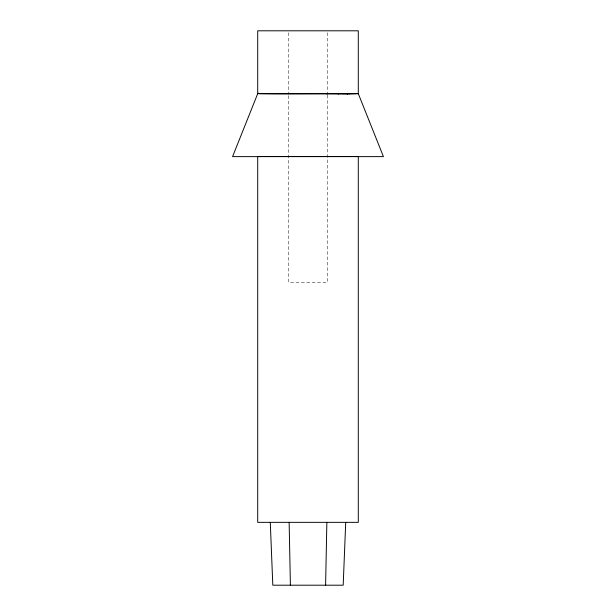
<?xml version="1.0" encoding="UTF-8"?>
<svg xmlns="http://www.w3.org/2000/svg" width="616" height="616" viewBox="0 0 616 616"><rect width="100%" height="100%" fill="white"/><g stroke="black" fill="none" stroke-linecap="round" stroke-linejoin="round"><path stroke-width="0.46" stroke-dasharray="3.08 2.31" d="M327.489 32.717L327.489 94.14M327.489 95.095L327.489 282.228L288.511 282.228L288.511 95.095M288.511 32.717L288.511 94.14"/><path stroke-width="0.92" d="M325.602 585.2L326.857 522.345M345.715 522.345L343.197 585.2L272.803 585.2L270.285 522.345M347.563 94.086L358.289 93.655L257.711 93.655L257.711 30.8L358.289 30.8L358.289 93.655L383.429 156.626L232.571 156.626L257.711 93.655L258.543 93.224L259.428 93.655C288.704 94.263 318.241 93.439 347.563 94.086L347.586 93.655M327.042 93.655L327.081 94.086M289.143 522.345L290.398 585.2M338.353 93.655L338.361 94.086M358.289 156.518L257.711 156.518L257.711 522.345L358.289 522.345L358.289 156.518"/></g></svg>
